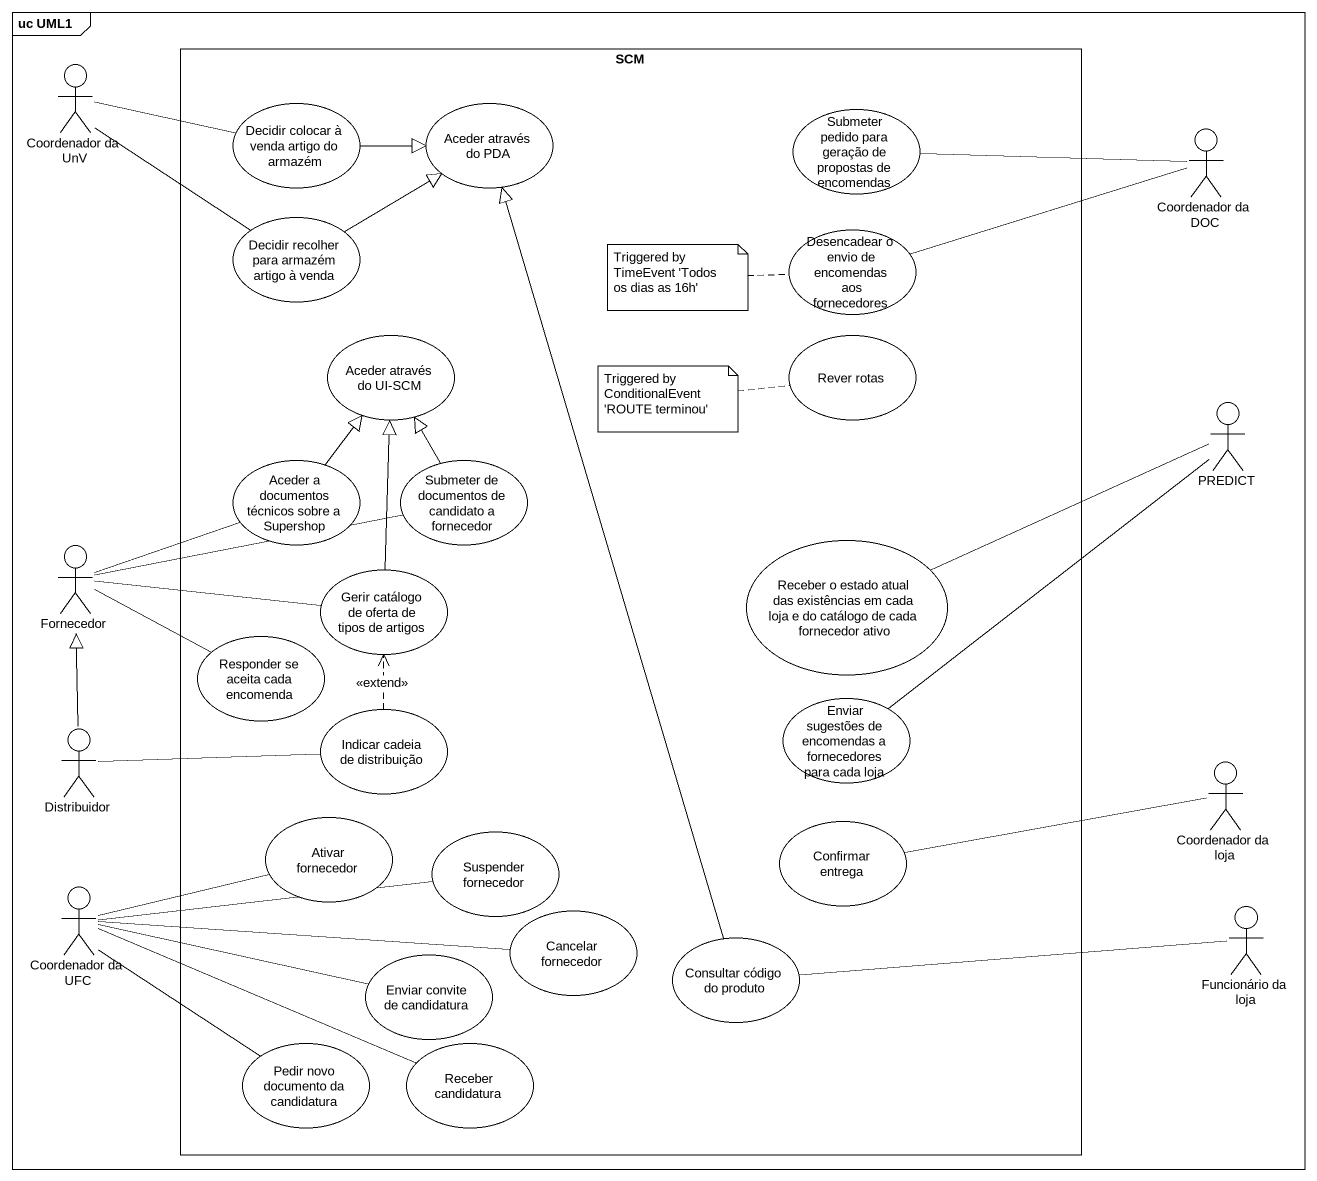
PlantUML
@startuml
mainframe uc UML1
rectangle SCM {
  usecase "Decidir colocar à venda artigo do armazém" as Decidir_colocar_à_venda
  usecase "Aceder através do PDA" as Aceder_através_do_PDA
  usecase "Submeter pedido para geração de propostas de encomendas" as Submeter_pedido_para
  usecase "Decidir recolher para armazém artigo à venda" as Decidir_recolher_para
  usecase "Desencadear o envio de encomendas aos fornecedores" as Desencadear_o_envio_de
  usecase "Aceder através do UI-SCM" as Aceder_através_do_UI_SCM
  usecase "Rever rotas" as Rever_rotas
  usecase "Aceder a documentos técnicos sobre a Supershop" as Aceder_a_documentos
  usecase "Submeter de documentos de candidato a fornecedor" as Submeter_de_documentos_de
  usecase "Receber o estado atual das existências em cada loja e do catálogo de cada fornecedor ativo" as Receber_o_estado_atual_das
  usecase "Gerir catálogo de oferta de tipos de artigos" as Gerir_catálogo_de_oferta_de
  usecase "Responder se aceita cada encomenda" as Responder_se_aceita_cada
  usecase "Indicar cadeia de distribuição" as Indicar_cadeia_de
  usecase "Enviar sugestões de encomendas a fornecedores para cada loja" as Enviar_sugestões_de
  usecase "Ativar fornecedor" as Ativar_fornecedor
  usecase "Suspender fornecedor" as Suspender_fornecedor
  usecase "Confirmar entrega" as Confirmar_entrega
  usecase "Cancelar fornecedor" as Cancelar_fornecedor
  usecase "Enviar convite de candidatura" as Enviar_convite_de
  usecase "Consultar código do produto" as Consultar_código_do_produto
  usecase "Pedir novo documento da candidatura" as Pedir_novo_documento_da
  usecase "Receber candidatura" as Receber_candidatura
}
actor "Coordenador da UnV" as Coordenador_da_UnV
actor "Coordenador da DOC" as Coordenador_da_DOC
actor PREDICT
actor Fornecedor
actor Distribuidor
actor "Coordenador da loja" as Coordenador_da_loja
actor "Coordenador da UFC" as Coordenador_da_UFC
actor "Funcionário da loja" as Funcionário_da_loja
Coordenador_da_UnV -right- Decidir_colocar_à_venda
Coordenador_da_UnV -- Decidir_recolher_para
Decidir_colocar_à_venda -right-|> Aceder_através_do_PDA
Coordenador_da_DOC -left- Submeter_pedido_para
Coordenador_da_DOC -left- Desencadear_o_envio_de
Decidir_recolher_para -right-|> Aceder_através_do_PDA
PREDICT -left- Receber_o_estado_atual_das
PREDICT -- Enviar_sugestões_de
Aceder_a_documentos -up-|> Aceder_através_do_UI_SCM
Submeter_de_documentos_de -up-|> Aceder_através_do_UI_SCM
Fornecedor -right- Aceder_a_documentos
Fornecedor -right- Submeter_de_documentos_de
Fornecedor -right- Gerir_catálogo_de_oferta_de
Fornecedor -right- Responder_se_aceita_cada
Gerir_catálogo_de_oferta_de -up-|> Aceder_através_do_UI_SCM
Indicar_cadeia_de .up.> Gerir_catálogo_de_oferta_de : <<extend>>
Distribuidor -up-|> Fornecedor
Distribuidor -right- Indicar_cadeia_de
Coordenador_da_loja -left- Confirmar_entrega
Coordenador_da_UFC -right- Ativar_fornecedor
Coordenador_da_UFC -right- Suspender_fornecedor
Coordenador_da_UFC -right- Cancelar_fornecedor
Coordenador_da_UFC -right- Enviar_convite_de
Coordenador_da_UFC -- Pedir_novo_documento_da
Coordenador_da_UFC -right- Receber_candidatura
Funcionário_da_loja -left- Consultar_código_do_produto
Consultar_código_do_produto -up-|> Aceder_através_do_PDA
note left of Desencadear_o_envio_de : Triggered by TimeEvent 'Todos os dias as 16h'
note left of Rever_rotas : Triggered by ConditionalEvent 'ROUTE terminou'
@enduml
